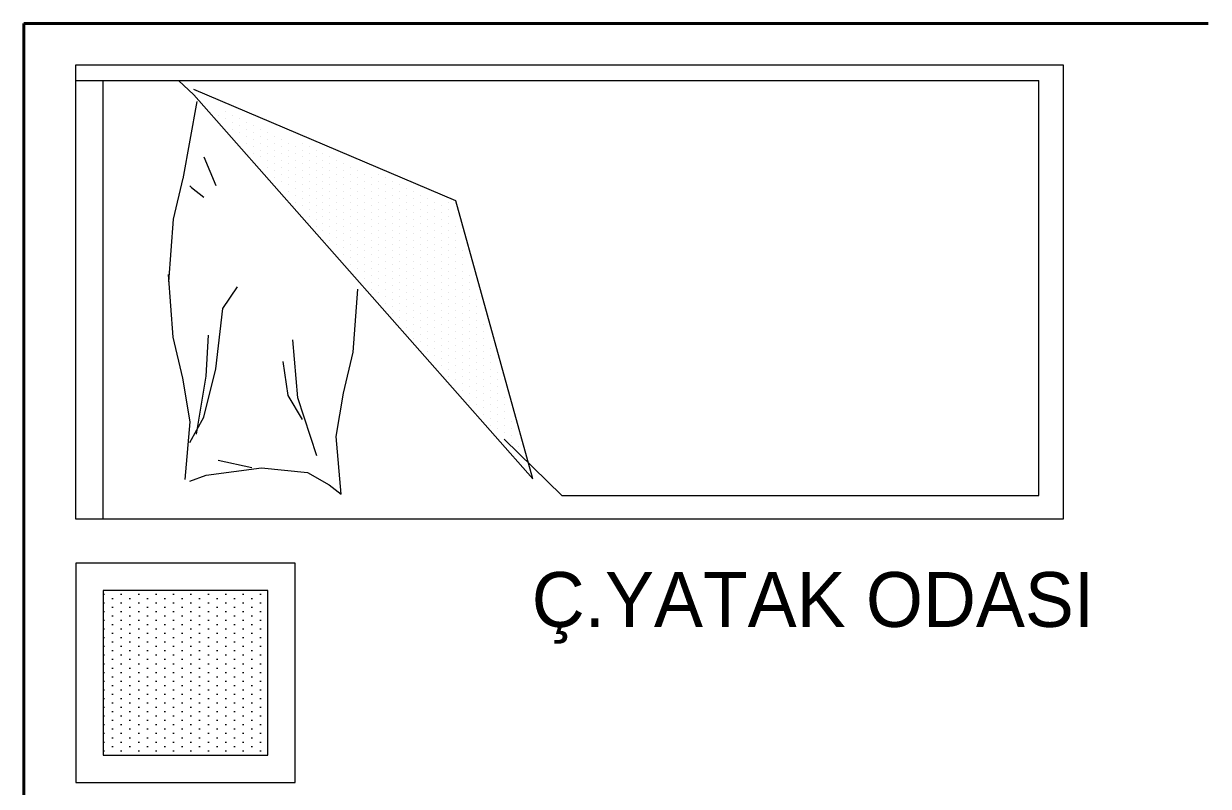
# Model space of a CAD drawing. Header units: millimetres. Extents: x 27 to 3754, y 31 to 1224.
# Drawn here: x 1063.7 to 1301.3, y 425 to 578 of the extents above; entities that cross this region are included whole.
import ezdxf

# ---------------------------------------------------------------- set-up
doc = ezdxf.new("R2010")
doc.units = ezdxf.units.MM
doc.linetypes.add('DASHED', pattern=[19.05, 12.7, -6.35])
for name, color, linetype, lineweight in [('duvar_40', 255, 'Continuous', 40), ('forniture', 253, 'Continuous', 9), ('TEFRIS', 16, 'Continuous', 15), ('yazı', 255, 'Continuous', 20)]:
    doc.layers.add(name, color=color, linetype=linetype, lineweight=lineweight)
doc.layers.add('GOLGE', color=9, linetype='DASHED')
doc.layers.add('MOBILYA', color=4, linetype='Continuous')
doc.styles.get("Standard").update_dxf_attribs({"font": 'EtrFont'})

# ---------------------------------------------------------------- blocks, each defined once
blk = doc.blocks.new('*X47')
at = {"color": 0}
for p, q in [((1029.49375, 1509.7125), (1029.49375, 1509.7125)), ((1026.31875, 1506.5375), (1026.31875, 1506.5375)), ((1027.90625, 1506.5375), (1027.90625, 1506.5375)), ((1028.7, 1508.125), (1028.7, 1508.125)), ((1029.49375, 1506.5375), (1029.49375, 1506.5375)), ((1030.2875, 1508.125), (1030.2875, 1508.125)), ((1025.525, 1504.95), (1025.525, 1504.95)), ((1027.1125, 1504.95), (1027.1125, 1504.95)), ((1028.7, 1504.95), (1028.7, 1504.95)), ((1020.7625, 1501.775), (1020.7625, 1501.775)), ((1022.35, 1501.775), (1022.35, 1501.775)), ((1023.14375, 1503.3625), (1023.14375, 1503.3625)), ((1023.9375, 1501.775), (1023.9375, 1501.775)), ((1024.73125, 1503.3625), (1024.73125, 1503.3625)), ((1025.525, 1501.775), (1025.525, 1501.775)), ((1026.31875, 1503.3625), (1026.31875, 1503.3625)), ((1027.1125, 1501.775), (1027.1125, 1501.775)), ((1027.90625, 1503.3625), (1027.90625, 1503.3625)), ((1017.5875, 1498.6), (1017.5875, 1498.6)), ((1019.175, 1498.6), (1019.175, 1498.6)), ((1019.96875, 1500.1875), (1019.96875, 1500.1875)), ((1020.7625, 1498.6), (1020.7625, 1498.6)), ((1021.55625, 1500.1875), (1021.55625, 1500.1875)), ((1022.35, 1498.6), (1022.35, 1498.6)), ((1023.14375, 1500.1875), (1023.14375, 1500.1875)), ((1023.9375, 1498.6), (1023.9375, 1498.6)), ((1024.73125, 1500.1875), (1024.73125, 1500.1875)), ((1025.525, 1498.6), (1025.525, 1498.6)), ((1026.31875, 1500.1875), (1026.31875, 1500.1875)), ((1015.20625, 1497.0125), (1015.20625, 1497.0125)), ((1016.79375, 1497.0125), (1016.79375, 1497.0125)), ((1018.38125, 1497.0125), (1018.38125, 1497.0125)), ((1019.96875, 1497.0125), (1019.96875, 1497.0125)), ((1021.55625, 1497.0125), (1021.55625, 1497.0125)), ((1023.14375, 1497.0125), (1023.14375, 1497.0125)), ((1024.73125, 1497.0125), (1024.73125, 1497.0125)), ((1012.03125, 1493.8375), (1012.03125, 1493.8375)), ((1013.61875, 1493.8375), (1013.61875, 1493.8375)), ((1014.4125, 1495.425), (1014.4125, 1495.425)), ((1015.20625, 1493.8375), (1015.20625, 1493.8375)), ((1016, 1495.425), (1016, 1495.425)), ((1016.79375, 1493.8375), (1016.79375, 1493.8375)), ((1017.5875, 1495.425), (1017.5875, 1495.425)), ((1018.38125, 1493.8375), (1018.38125, 1493.8375)), ((1019.175, 1495.425), (1019.175, 1495.425)), ((1019.96875, 1493.8375), (1019.96875, 1493.8375)), ((1020.7625, 1495.425), (1020.7625, 1495.425)), ((1021.55625, 1493.8375), (1021.55625, 1493.8375)), ((1022.35, 1495.425), (1022.35, 1495.425)), ((1023.14375, 1493.8375), (1023.14375, 1493.8375)), ((1023.9375, 1495.425), (1023.9375, 1495.425)), ((1008.85625, 1490.6625), (1008.85625, 1490.6625)), ((1009.65, 1492.25), (1009.65, 1492.25)), ((1010.44375, 1490.6625), (1010.44375, 1490.6625)), ((1011.2375, 1492.25), (1011.2375, 1492.25)), ((1012.03125, 1490.6625), (1012.03125, 1490.6625)), ((1012.825, 1492.25), (1012.825, 1492.25)), ((1013.61875, 1490.6625), (1013.61875, 1490.6625)), ((1014.4125, 1492.25), (1014.4125, 1492.25)), ((1015.20625, 1490.6625), (1015.20625, 1490.6625)), ((1016, 1492.25), (1016, 1492.25)), ((1016.79375, 1490.6625), (1016.79375, 1490.6625)), ((1017.5875, 1492.25), (1017.5875, 1492.25)), ((1018.38125, 1490.6625), (1018.38125, 1490.6625)), ((1019.175, 1492.25), (1019.175, 1492.25)), ((1019.96875, 1490.6625), (1019.96875, 1490.6625)), ((1020.7625, 1492.25), (1020.7625, 1492.25)), ((1021.55625, 1490.6625), (1021.55625, 1490.6625)), ((1022.35, 1492.25), (1022.35, 1492.25)), ((1023.14375, 1490.6625), (1023.14375, 1490.6625)), ((1006.475, 1489.075), (1006.475, 1489.075)), ((1008.0625, 1489.075), (1008.0625, 1489.075)), ((1009.65, 1489.075), (1009.65, 1489.075)), ((1011.2375, 1489.075), (1011.2375, 1489.075)), ((1012.825, 1489.075), (1012.825, 1489.075)), ((1014.4125, 1489.075), (1014.4125, 1489.075)), ((1016, 1489.075), (1016, 1489.075)), ((1017.5875, 1489.075), (1017.5875, 1489.075)), ((1019.175, 1489.075), (1019.175, 1489.075)), ((1020.7625, 1489.075), (1020.7625, 1489.075)), ((1022.35, 1489.075), (1022.35, 1489.075)), ((1003.3, 1485.9), (1003.3, 1485.9)), ((1004.09375, 1487.4875), (1004.09375, 1487.4875)), ((1004.8875, 1485.9), (1004.8875, 1485.9)), ((1005.68125, 1487.4875), (1005.68125, 1487.4875)), ((1006.475, 1485.9), (1006.475, 1485.9)), ((1007.26875, 1487.4875), (1007.26875, 1487.4875)), ((1008.0625, 1485.9), (1008.0625, 1485.9)), ((1008.85625, 1487.4875), (1008.85625, 1487.4875)), ((1009.65, 1485.9), (1009.65, 1485.9)), ((1010.44375, 1487.4875), (1010.44375, 1487.4875)), ((1011.2375, 1485.9), (1011.2375, 1485.9)), ((1012.03125, 1487.4875), (1012.03125, 1487.4875)), ((1012.825, 1485.9), (1012.825, 1485.9)), ((1013.61875, 1487.4875), (1013.61875, 1487.4875)), ((1014.4125, 1485.9), (1014.4125, 1485.9)), ((1015.20625, 1487.4875), (1015.20625, 1487.4875)), ((1016, 1485.9), (1016, 1485.9)), ((1016.79375, 1487.4875), (1016.79375, 1487.4875)), ((1017.5875, 1485.9), (1017.5875, 1485.9)), ((1018.38125, 1487.4875), (1018.38125, 1487.4875)), ((1019.175, 1485.9), (1019.175, 1485.9)), ((1019.96875, 1487.4875), (1019.96875, 1487.4875)), ((1020.7625, 1485.9), (1020.7625, 1485.9)), ((1021.55625, 1487.4875), (1021.55625, 1487.4875)), ((1000.125, 1482.725), (1000.125, 1482.725)), ((1000.91875, 1484.3125), (1000.91875, 1484.3125)), ((1001.7125, 1482.725), (1001.7125, 1482.725)), ((1002.50625, 1484.3125), (1002.50625, 1484.3125)), ((1003.3, 1482.725), (1003.3, 1482.725)), ((1004.09375, 1484.3125), (1004.09375, 1484.3125)), ((1004.8875, 1482.725), (1004.8875, 1482.725)), ((1005.68125, 1484.3125), (1005.68125, 1484.3125)), ((1006.475, 1482.725), (1006.475, 1482.725)), ((1007.26875, 1484.3125), (1007.26875, 1484.3125)), ((1008.0625, 1482.725), (1008.0625, 1482.725)), ((1008.85625, 1484.3125), (1008.85625, 1484.3125)), ((1009.65, 1482.725), (1009.65, 1482.725)), ((1010.44375, 1484.3125), (1010.44375, 1484.3125)), ((1011.2375, 1482.725), (1011.2375, 1482.725)), ((1012.03125, 1484.3125), (1012.03125, 1484.3125)), ((1012.825, 1482.725), (1012.825, 1482.725)), ((1013.61875, 1484.3125), (1013.61875, 1484.3125)), ((1014.4125, 1482.725), (1014.4125, 1482.725)), ((1015.20625, 1484.3125), (1015.20625, 1484.3125)), ((1016, 1482.725), (1016, 1482.725)), ((1016.79375, 1484.3125), (1016.79375, 1484.3125)), ((1017.5875, 1482.725), (1017.5875, 1482.725)), ((1018.38125, 1484.3125), (1018.38125, 1484.3125)), ((1019.175, 1482.725), (1019.175, 1482.725)), ((1019.96875, 1484.3125), (1019.96875, 1484.3125)), ((995.3625, 1479.55), (995.3625, 1479.55)), ((996.95, 1479.55), (996.95, 1479.55)), ((997.74375, 1481.1375), (997.74375, 1481.1375)), ((998.5375, 1479.55), (998.5375, 1479.55)), ((999.33125, 1481.1375), (999.33125, 1481.1375)), ((1000.125, 1479.55), (1000.125, 1479.55)), ((1000.91875, 1481.1375), (1000.91875, 1481.1375)), ((1001.7125, 1479.55), (1001.7125, 1479.55)), ((1002.50625, 1481.1375), (1002.50625, 1481.1375)), ((1003.3, 1479.55), (1003.3, 1479.55)), ((1004.09375, 1481.1375), (1004.09375, 1481.1375)), ((1004.8875, 1479.55), (1004.8875, 1479.55)), ((1005.68125, 1481.1375), (1005.68125, 1481.1375)), ((1006.475, 1479.55), (1006.475, 1479.55)), ((1007.26875, 1481.1375), (1007.26875, 1481.1375)), ((1008.0625, 1479.55), (1008.0625, 1479.55)), ((1008.85625, 1481.1375), (1008.85625, 1481.1375)), ((1009.65, 1479.55), (1009.65, 1479.55)), ((1010.44375, 1481.1375), (1010.44375, 1481.1375)), ((1011.2375, 1479.55), (1011.2375, 1479.55)), ((1012.03125, 1481.1375), (1012.03125, 1481.1375)), ((1012.825, 1479.55), (1012.825, 1479.55)), ((1013.61875, 1481.1375), (1013.61875, 1481.1375)), ((1014.4125, 1479.55), (1014.4125, 1479.55)), ((1015.20625, 1481.1375), (1015.20625, 1481.1375)), ((1016, 1479.55), (1016, 1479.55)), ((1016.79375, 1481.1375), (1016.79375, 1481.1375)), ((1017.5875, 1479.55), (1017.5875, 1479.55)), ((1018.38125, 1481.1375), (1018.38125, 1481.1375)), ((994.56875, 1477.9625), (994.56875, 1477.9625)), ((996.15625, 1477.9625), (996.15625, 1477.9625)), ((997.74375, 1477.9625), (997.74375, 1477.9625)), ((999.33125, 1477.9625), (999.33125, 1477.9625)), ((1000.91875, 1477.9625), (1000.91875, 1477.9625)), ((1002.50625, 1477.9625), (1002.50625, 1477.9625)), ((1004.09375, 1477.9625), (1004.09375, 1477.9625)), ((1005.68125, 1477.9625), (1005.68125, 1477.9625)), ((1007.26875, 1477.9625), (1007.26875, 1477.9625)), ((1008.85625, 1477.9625), (1008.85625, 1477.9625)), ((1010.44375, 1477.9625), (1010.44375, 1477.9625)), ((1012.03125, 1477.9625), (1012.03125, 1477.9625)), ((1013.61875, 1477.9625), (1013.61875, 1477.9625)), ((1015.20625, 1477.9625), (1015.20625, 1477.9625)), ((1016.79375, 1477.9625), (1016.79375, 1477.9625)), ((989.80625, 1474.7875), (989.80625, 1474.7875)), ((991.39375, 1474.7875), (991.39375, 1474.7875)), ((992.1875, 1476.375), (992.1875, 1476.375)), ((992.98125, 1474.7875), (992.98125, 1474.7875)), ((993.775, 1476.375), (993.775, 1476.375)), ((994.56875, 1474.7875), (994.56875, 1474.7875)), ((995.3625, 1476.375), (995.3625, 1476.375)), ((996.15625, 1474.7875), (996.15625, 1474.7875)), ((996.95, 1476.375), (996.95, 1476.375)), ((997.74375, 1474.7875), (997.74375, 1474.7875)), ((998.5375, 1476.375), (998.5375, 1476.375)), ((999.33125, 1474.7875), (999.33125, 1474.7875)), ((1000.125, 1476.375), (1000.125, 1476.375)), ((1000.91875, 1474.7875), (1000.91875, 1474.7875)), ((1001.7125, 1476.375), (1001.7125, 1476.375)), ((1002.50625, 1474.7875), (1002.50625, 1474.7875)), ((1003.3, 1476.375), (1003.3, 1476.375)), ((1004.09375, 1474.7875), (1004.09375, 1474.7875)), ((1004.8875, 1476.375), (1004.8875, 1476.375)), ((1005.68125, 1474.7875), (1005.68125, 1474.7875)), ((1006.475, 1476.375), (1006.475, 1476.375)), ((1007.26875, 1474.7875), (1007.26875, 1474.7875)), ((1008.0625, 1476.375), (1008.0625, 1476.375)), ((1008.85625, 1474.7875), (1008.85625, 1474.7875)), ((1009.65, 1476.375), (1009.65, 1476.375)), ((1010.44375, 1474.7875), (1010.44375, 1474.7875)), ((1011.2375, 1476.375), (1011.2375, 1476.375)), ((1012.03125, 1474.7875), (1012.03125, 1474.7875)), ((1012.825, 1476.375), (1012.825, 1476.375)), ((1013.61875, 1474.7875), (1013.61875, 1474.7875)), ((1014.4125, 1476.375), (1014.4125, 1476.375)), ((1015.20625, 1474.7875), (1015.20625, 1474.7875)), ((1016, 1476.375), (1016, 1476.375)), ((986.63125, 1471.6125), (986.63125, 1471.6125)), ((988.21875, 1471.6125), (988.21875, 1471.6125)), ((989.0125, 1473.2), (989.0125, 1473.2)), ((989.80625, 1471.6125), (989.80625, 1471.6125)), ((990.6, 1473.2), (990.6, 1473.2)), ((991.39375, 1471.6125), (991.39375, 1471.6125)), ((992.1875, 1473.2), (992.1875, 1473.2)), ((992.98125, 1471.6125), (992.98125, 1471.6125)), ((993.775, 1473.2), (993.775, 1473.2)), ((994.56875, 1471.6125), (994.56875, 1471.6125)), ((995.3625, 1473.2), (995.3625, 1473.2)), ((996.15625, 1471.6125), (996.15625, 1471.6125)), ((996.95, 1473.2), (996.95, 1473.2)), ((997.74375, 1471.6125), (997.74375, 1471.6125)), ((998.5375, 1473.2), (998.5375, 1473.2)), ((999.33125, 1471.6125), (999.33125, 1471.6125)), ((1000.125, 1473.2), (1000.125, 1473.2)), ((1000.91875, 1471.6125), (1000.91875, 1471.6125)), ((1001.7125, 1473.2), (1001.7125, 1473.2)), ((1002.50625, 1471.6125), (1002.50625, 1471.6125)), ((1003.3, 1473.2), (1003.3, 1473.2)), ((1004.09375, 1471.6125), (1004.09375, 1471.6125)), ((1004.8875, 1473.2), (1004.8875, 1473.2)), ((1005.68125, 1471.6125), (1005.68125, 1471.6125)), ((1006.475, 1473.2), (1006.475, 1473.2)), ((1007.26875, 1471.6125), (1007.26875, 1471.6125)), ((1008.0625, 1473.2), (1008.0625, 1473.2)), ((1008.85625, 1471.6125), (1008.85625, 1471.6125)), ((1009.65, 1473.2), (1009.65, 1473.2)), ((1010.44375, 1471.6125), (1010.44375, 1471.6125)), ((1011.2375, 1473.2), (1011.2375, 1473.2)), ((1012.03125, 1471.6125), (1012.03125, 1471.6125)), ((1012.825, 1473.2), (1012.825, 1473.2)), ((1013.61875, 1471.6125), (1013.61875, 1471.6125)), ((1014.4125, 1473.2), (1014.4125, 1473.2)), ((1015.20625, 1471.6125), (1015.20625, 1471.6125)), ((1016, 1473.2), (1016, 1473.2)), ((984.25, 1470.025), (984.25, 1470.025)), ((985.8375, 1470.025), (985.8375, 1470.025)), ((987.425, 1470.025), (987.425, 1470.025)), ((989.0125, 1470.025), (989.0125, 1470.025)), ((990.6, 1470.025), (990.6, 1470.025)), ((992.1875, 1470.025), (992.1875, 1470.025)), ((993.775, 1470.025), (993.775, 1470.025)), ((995.3625, 1470.025), (995.3625, 1470.025)), ((996.95, 1470.025), (996.95, 1470.025)), ((998.5375, 1470.025), (998.5375, 1470.025)), ((1000.125, 1470.025), (1000.125, 1470.025)), ((1001.7125, 1470.025), (1001.7125, 1470.025)), ((1003.3, 1470.025), (1003.3, 1470.025)), ((1004.8875, 1470.025), (1004.8875, 1470.025)), ((1006.475, 1470.025), (1006.475, 1470.025)), ((1008.0625, 1470.025), (1008.0625, 1470.025)), ((1009.65, 1470.025), (1009.65, 1470.025)), ((1011.2375, 1470.025), (1011.2375, 1470.025)), ((1012.825, 1470.025), (1012.825, 1470.025)), ((1014.4125, 1470.025), (1014.4125, 1470.025)), ((981.075, 1466.85), (981.075, 1466.85)), ((982.6625, 1466.85), (982.6625, 1466.85)), ((983.45625, 1468.4375), (983.45625, 1468.4375)), ((984.25, 1466.85), (984.25, 1466.85)), ((985.04375, 1468.4375), (985.04375, 1468.4375)), ((985.8375, 1466.85), (985.8375, 1466.85)), ((986.63125, 1468.4375), (986.63125, 1468.4375)), ((987.425, 1466.85), (987.425, 1466.85)), ((988.21875, 1468.4375), (988.21875, 1468.4375)), ((989.0125, 1466.85), (989.0125, 1466.85)), ((989.80625, 1468.4375), (989.80625, 1468.4375)), ((990.6, 1466.85), (990.6, 1466.85)), ((991.39375, 1468.4375), (991.39375, 1468.4375)), ((992.1875, 1466.85), (992.1875, 1466.85)), ((992.98125, 1468.4375), (992.98125, 1468.4375)), ((993.775, 1466.85), (993.775, 1466.85)), ((994.56875, 1468.4375), (994.56875, 1468.4375)), ((995.3625, 1466.85), (995.3625, 1466.85)), ((996.15625, 1468.4375), (996.15625, 1468.4375)), ((996.95, 1466.85), (996.95, 1466.85)), ((997.74375, 1468.4375), (997.74375, 1468.4375)), ((998.5375, 1466.85), (998.5375, 1466.85)), ((999.33125, 1468.4375), (999.33125, 1468.4375)), ((1000.125, 1466.85), (1000.125, 1466.85)), ((1000.91875, 1468.4375), (1000.91875, 1468.4375)), ((1001.7125, 1466.85), (1001.7125, 1466.85)), ((1002.50625, 1468.4375), (1002.50625, 1468.4375)), ((1003.3, 1466.85), (1003.3, 1466.85)), ((1004.09375, 1468.4375), (1004.09375, 1468.4375)), ((1004.8875, 1466.85), (1004.8875, 1466.85)), ((1005.68125, 1468.4375), (1005.68125, 1468.4375)), ((1006.475, 1466.85), (1006.475, 1466.85)), ((1007.26875, 1468.4375), (1007.26875, 1468.4375)), ((1008.0625, 1466.85), (1008.0625, 1466.85)), ((1008.85625, 1468.4375), (1008.85625, 1468.4375)), ((1009.65, 1466.85), (1009.65, 1466.85)), ((1010.44375, 1468.4375), (1010.44375, 1468.4375)), ((1011.2375, 1466.85), (1011.2375, 1466.85)), ((1012.03125, 1468.4375), (1012.03125, 1468.4375)), ((1012.825, 1466.85), (1012.825, 1466.85)), ((1013.61875, 1468.4375), (1013.61875, 1468.4375)), ((977.9, 1463.675), (977.9, 1463.675)), ((978.69375, 1465.2625), (978.69375, 1465.2625)), ((979.4875, 1463.675), (979.4875, 1463.675)), ((980.28125, 1465.2625), (980.28125, 1465.2625)), ((981.075, 1463.675), (981.075, 1463.675)), ((981.86875, 1465.2625), (981.86875, 1465.2625)), ((982.6625, 1463.675), (982.6625, 1463.675)), ((983.45625, 1465.2625), (983.45625, 1465.2625)), ((984.25, 1463.675), (984.25, 1463.675)), ((985.04375, 1465.2625), (985.04375, 1465.2625)), ((985.8375, 1463.675), (985.8375, 1463.675)), ((986.63125, 1465.2625), (986.63125, 1465.2625)), ((987.425, 1463.675), (987.425, 1463.675)), ((988.21875, 1465.2625), (988.21875, 1465.2625)), ((989.0125, 1463.675), (989.0125, 1463.675)), ((989.80625, 1465.2625), (989.80625, 1465.2625)), ((990.6, 1463.675), (990.6, 1463.675)), ((991.39375, 1465.2625), (991.39375, 1465.2625)), ((992.1875, 1463.675), (992.1875, 1463.675)), ((992.98125, 1465.2625), (992.98125, 1465.2625)), ((993.775, 1463.675), (993.775, 1463.675)), ((994.56875, 1465.2625), (994.56875, 1465.2625)), ((995.3625, 1463.675), (995.3625, 1463.675)), ((996.15625, 1465.2625), (996.15625, 1465.2625)), ((996.95, 1463.675), (996.95, 1463.675)), ((997.74375, 1465.2625), (997.74375, 1465.2625)), ((998.5375, 1463.675), (998.5375, 1463.675)), ((999.33125, 1465.2625), (999.33125, 1465.2625)), ((1000.125, 1463.675), (1000.125, 1463.675)), ((1000.91875, 1465.2625), (1000.91875, 1465.2625)), ((1001.7125, 1463.675), (1001.7125, 1463.675)), ((1002.50625, 1465.2625), (1002.50625, 1465.2625)), ((1003.3, 1463.675), (1003.3, 1463.675)), ((1004.09375, 1465.2625), (1004.09375, 1465.2625)), ((1004.8875, 1463.675), (1004.8875, 1463.675)), ((1005.68125, 1465.2625), (1005.68125, 1465.2625)), ((1006.475, 1463.675), (1006.475, 1463.675)), ((1007.26875, 1465.2625), (1007.26875, 1465.2625)), ((1008.0625, 1463.675), (1008.0625, 1463.675)), ((1008.85625, 1465.2625), (1008.85625, 1465.2625)), ((1009.65, 1463.675), (1009.65, 1463.675)), ((1010.44375, 1465.2625), (1010.44375, 1465.2625)), ((1011.2375, 1463.675), (1011.2375, 1463.675)), ((1012.03125, 1465.2625), (1012.03125, 1465.2625)), ((974.725, 1460.5), (974.725, 1460.5)), ((975.51875, 1462.0875), (975.51875, 1462.0875)), ((976.3125, 1460.5), (976.3125, 1460.5)), ((977.10625, 1462.0875), (977.10625, 1462.0875)), ((977.9, 1460.5), (977.9, 1460.5)), ((978.69375, 1462.0875), (978.69375, 1462.0875)), ((979.4875, 1460.5), (979.4875, 1460.5)), ((980.28125, 1462.0875), (980.28125, 1462.0875)), ((981.075, 1460.5), (981.075, 1460.5)), ((981.86875, 1462.0875), (981.86875, 1462.0875)), ((982.6625, 1460.5), (982.6625, 1460.5)), ((983.45625, 1462.0875), (983.45625, 1462.0875)), ((984.25, 1460.5), (984.25, 1460.5)), ((985.04375, 1462.0875), (985.04375, 1462.0875)), ((985.8375, 1460.5), (985.8375, 1460.5)), ((986.63125, 1462.0875), (986.63125, 1462.0875)), ((987.425, 1460.5), (987.425, 1460.5)), ((988.21875, 1462.0875), (988.21875, 1462.0875)), ((989.0125, 1460.5), (989.0125, 1460.5)), ((989.80625, 1462.0875), (989.80625, 1462.0875)), ((990.6, 1460.5), (990.6, 1460.5)), ((991.39375, 1462.0875), (991.39375, 1462.0875)), ((992.1875, 1460.5), (992.1875, 1460.5)), ((992.98125, 1462.0875), (992.98125, 1462.0875)), ((993.775, 1460.5), (993.775, 1460.5)), ((994.56875, 1462.0875), (994.56875, 1462.0875)), ((995.3625, 1460.5), (995.3625, 1460.5)), ((996.15625, 1462.0875), (996.15625, 1462.0875)), ((996.95, 1460.5), (996.95, 1460.5)), ((997.74375, 1462.0875), (997.74375, 1462.0875)), ((998.5375, 1460.5), (998.5375, 1460.5)), ((999.33125, 1462.0875), (999.33125, 1462.0875)), ((1000.125, 1460.5), (1000.125, 1460.5)), ((1000.91875, 1462.0875), (1000.91875, 1462.0875)), ((1001.7125, 1460.5), (1001.7125, 1460.5)), ((1002.50625, 1462.0875), (1002.50625, 1462.0875)), ((1003.3, 1460.5), (1003.3, 1460.5)), ((1004.09375, 1462.0875), (1004.09375, 1462.0875)), ((1004.8875, 1460.5), (1004.8875, 1460.5)), ((1005.68125, 1462.0875), (1005.68125, 1462.0875)), ((1006.475, 1460.5), (1006.475, 1460.5)), ((1007.26875, 1462.0875), (1007.26875, 1462.0875)), ((1008.0625, 1460.5), (1008.0625, 1460.5)), ((1008.85625, 1462.0875), (1008.85625, 1462.0875)), ((1009.65, 1460.5), (1009.65, 1460.5)), ((1010.44375, 1462.0875), (1010.44375, 1462.0875)), ((972.34375, 1458.9125), (972.34375, 1458.9125)), ((973.93125, 1458.9125), (973.93125, 1458.9125)), ((975.51875, 1458.9125), (975.51875, 1458.9125)), ((977.10625, 1458.9125), (977.10625, 1458.9125)), ((978.69375, 1458.9125), (978.69375, 1458.9125)), ((980.28125, 1458.9125), (980.28125, 1458.9125)), ((981.86875, 1458.9125), (981.86875, 1458.9125)), ((983.45625, 1458.9125), (983.45625, 1458.9125)), ((985.04375, 1458.9125), (985.04375, 1458.9125)), ((986.63125, 1458.9125), (986.63125, 1458.9125)), ((988.21875, 1458.9125), (988.21875, 1458.9125)), ((989.80625, 1458.9125), (989.80625, 1458.9125)), ((991.39375, 1458.9125), (991.39375, 1458.9125)), ((992.98125, 1458.9125), (992.98125, 1458.9125)), ((994.56875, 1458.9125), (994.56875, 1458.9125)), ((996.15625, 1458.9125), (996.15625, 1458.9125)), ((997.74375, 1458.9125), (997.74375, 1458.9125)), ((999.33125, 1458.9125), (999.33125, 1458.9125)), ((1000.91875, 1458.9125), (1000.91875, 1458.9125)), ((1002.50625, 1458.9125), (1002.50625, 1458.9125)), ((1004.09375, 1458.9125), (1004.09375, 1458.9125)), ((1005.68125, 1458.9125), (1005.68125, 1458.9125)), ((1007.26875, 1458.9125), (1007.26875, 1458.9125)), ((1008.85625, 1458.9125), (1008.85625, 1458.9125)), ((969.16875, 1455.7375), (969.16875, 1455.7375)), ((969.9625, 1457.325), (969.9625, 1457.325)), ((970.75625, 1455.7375), (970.75625, 1455.7375)), ((971.55, 1457.325), (971.55, 1457.325)), ((972.34375, 1455.7375), (972.34375, 1455.7375)), ((973.1375, 1457.325), (973.1375, 1457.325)), ((973.93125, 1455.7375), (973.93125, 1455.7375)), ((974.725, 1457.325), (974.725, 1457.325)), ((975.51875, 1455.7375), (975.51875, 1455.7375)), ((976.3125, 1457.325), (976.3125, 1457.325)), ((977.10625, 1455.7375), (977.10625, 1455.7375)), ((977.9, 1457.325), (977.9, 1457.325)), ((978.69375, 1455.7375), (978.69375, 1455.7375)), ((979.4875, 1457.325), (979.4875, 1457.325)), ((980.28125, 1455.7375), (980.28125, 1455.7375)), ((981.075, 1457.325), (981.075, 1457.325)), ((981.86875, 1455.7375), (981.86875, 1455.7375)), ((982.6625, 1457.325), (982.6625, 1457.325)), ((983.45625, 1455.7375), (983.45625, 1455.7375)), ((984.25, 1457.325), (984.25, 1457.325)), ((985.04375, 1455.7375), (985.04375, 1455.7375)), ((985.8375, 1457.325), (985.8375, 1457.325)), ((986.63125, 1455.7375), (986.63125, 1455.7375)), ((987.425, 1457.325), (987.425, 1457.325)), ((988.21875, 1455.7375), (988.21875, 1455.7375)), ((989.0125, 1457.325), (989.0125, 1457.325)), ((989.80625, 1455.7375), (989.80625, 1455.7375)), ((990.6, 1457.325), (990.6, 1457.325)), ((991.39375, 1455.7375), (991.39375, 1455.7375)), ((992.1875, 1457.325), (992.1875, 1457.325)), ((992.98125, 1455.7375), (992.98125, 1455.7375)), ((993.775, 1457.325), (993.775, 1457.325)), ((994.56875, 1455.7375), (994.56875, 1455.7375)), ((995.3625, 1457.325), (995.3625, 1457.325)), ((996.15625, 1455.7375), (996.15625, 1455.7375)), ((996.95, 1457.325), (996.95, 1457.325)), ((997.74375, 1455.7375), (997.74375, 1455.7375)), ((998.5375, 1457.325), (998.5375, 1457.325)), ((999.33125, 1455.7375), (999.33125, 1455.7375)), ((1000.125, 1457.325), (1000.125, 1457.325)), ((1000.91875, 1455.7375), (1000.91875, 1455.7375)), ((1001.7125, 1457.325), (1001.7125, 1457.325)), ((1002.50625, 1455.7375), (1002.50625, 1455.7375)), ((1003.3, 1457.325), (1003.3, 1457.325)), ((1004.09375, 1455.7375), (1004.09375, 1455.7375)), ((1004.8875, 1457.325), (1004.8875, 1457.325)), ((1006.475, 1457.325), (1006.475, 1457.325)), ((1008.0625, 1457.325), (1008.0625, 1457.325)), ((1009.65, 1457.325), (1009.65, 1457.325)), ((964.40625, 1452.5625), (964.40625, 1452.5625)), ((965.99375, 1452.5625), (965.99375, 1452.5625)), ((966.7875, 1454.15), (966.7875, 1454.15)), ((967.58125, 1452.5625), (967.58125, 1452.5625)), ((968.375, 1454.15), (968.375, 1454.15)), ((969.16875, 1452.5625), (969.16875, 1452.5625)), ((969.9625, 1454.15), (969.9625, 1454.15)), ((970.75625, 1452.5625), (970.75625, 1452.5625)), ((971.55, 1454.15), (971.55, 1454.15)), ((972.34375, 1452.5625), (972.34375, 1452.5625)), ((973.1375, 1454.15), (973.1375, 1454.15)), ((973.93125, 1452.5625), (973.93125, 1452.5625)), ((974.725, 1454.15), (974.725, 1454.15)), ((975.51875, 1452.5625), (975.51875, 1452.5625)), ((976.3125, 1454.15), (976.3125, 1454.15)), ((977.10625, 1452.5625), (977.10625, 1452.5625)), ((977.9, 1454.15), (977.9, 1454.15)), ((978.69375, 1452.5625), (978.69375, 1452.5625)), ((979.4875, 1454.15), (979.4875, 1454.15)), ((980.28125, 1452.5625), (980.28125, 1452.5625)), ((981.075, 1454.15), (981.075, 1454.15)), ((981.86875, 1452.5625), (981.86875, 1452.5625)), ((982.6625, 1454.15), (982.6625, 1454.15)), ((983.45625, 1452.5625), (983.45625, 1452.5625)), ((984.25, 1454.15), (984.25, 1454.15)), ((985.04375, 1452.5625), (985.04375, 1452.5625)), ((985.8375, 1454.15), (985.8375, 1454.15)), ((986.63125, 1452.5625), (986.63125, 1452.5625)), ((987.425, 1454.15), (987.425, 1454.15)), ((988.21875, 1452.5625), (988.21875, 1452.5625)), ((989.0125, 1454.15), (989.0125, 1454.15)), ((989.80625, 1452.5625), (989.80625, 1452.5625)), ((990.6, 1454.15), (990.6, 1454.15)), ((991.39375, 1452.5625), (991.39375, 1452.5625)), ((992.1875, 1454.15), (992.1875, 1454.15)), ((992.98125, 1452.5625), (992.98125, 1452.5625)), ((993.775, 1454.15), (993.775, 1454.15)), ((995.3625, 1454.15), (995.3625, 1454.15)), ((996.95, 1454.15), (996.95, 1454.15)), ((998.5375, 1454.15), (998.5375, 1454.15)), ((963.6125, 1450.975), (963.6125, 1450.975)), ((965.2, 1450.975), (965.2, 1450.975)), ((966.7875, 1450.975), (966.7875, 1450.975)), ((968.375, 1450.975), (968.375, 1450.975)), ((969.9625, 1450.975), (969.9625, 1450.975)), ((971.55, 1450.975), (971.55, 1450.975)), ((973.1375, 1450.975), (973.1375, 1450.975)), ((974.725, 1450.975), (974.725, 1450.975)), ((976.3125, 1450.975), (976.3125, 1450.975)), ((977.9, 1450.975), (977.9, 1450.975)), ((979.4875, 1450.975), (979.4875, 1450.975)), ((981.075, 1450.975), (981.075, 1450.975)), ((982.6625, 1450.975), (982.6625, 1450.975)), ((984.25, 1450.975), (984.25, 1450.975)), ((985.8375, 1450.975), (985.8375, 1450.975)), ((987.425, 1450.975), (987.425, 1450.975)), ((958.85, 1447.8), (958.85, 1447.8)), ((960.4375, 1447.8), (960.4375, 1447.8)), ((961.23125, 1449.3875), (961.23125, 1449.3875)), ((962.025, 1447.8), (962.025, 1447.8)), ((962.81875, 1449.3875), (962.81875, 1449.3875)), ((963.6125, 1447.8), (963.6125, 1447.8)), ((964.40625, 1449.3875), (964.40625, 1449.3875)), ((965.2, 1447.8), (965.2, 1447.8)), ((965.99375, 1449.3875), (965.99375, 1449.3875)), ((966.7875, 1447.8), (966.7875, 1447.8)), ((967.58125, 1449.3875), (967.58125, 1449.3875)), ((968.375, 1447.8), (968.375, 1447.8)), ((969.16875, 1449.3875), (969.16875, 1449.3875)), ((969.9625, 1447.8), (969.9625, 1447.8)), ((970.75625, 1449.3875), (970.75625, 1449.3875)), ((971.55, 1447.8), (971.55, 1447.8)), ((972.34375, 1449.3875), (972.34375, 1449.3875)), ((973.1375, 1447.8), (973.1375, 1447.8)), ((973.93125, 1449.3875), (973.93125, 1449.3875)), ((974.725, 1447.8), (974.725, 1447.8)), ((975.51875, 1449.3875), (975.51875, 1449.3875)), ((976.3125, 1447.8), (976.3125, 1447.8)), ((977.10625, 1449.3875), (977.10625, 1449.3875)), ((978.69375, 1449.3875), (978.69375, 1449.3875)), ((980.28125, 1449.3875), (980.28125, 1449.3875)), ((981.86875, 1449.3875), (981.86875, 1449.3875)), ((955.675, 1444.625), (955.675, 1444.625)), ((957.2625, 1444.625), (957.2625, 1444.625)), ((958.05625, 1446.2125), (958.05625, 1446.2125)), ((958.85, 1444.625), (958.85, 1444.625)), ((959.64375, 1446.2125), (959.64375, 1446.2125)), ((960.4375, 1444.625), (960.4375, 1444.625)), ((961.23125, 1446.2125), (961.23125, 1446.2125)), ((962.025, 1444.625), (962.025, 1444.625)), ((962.81875, 1446.2125), (962.81875, 1446.2125)), ((963.6125, 1444.625), (963.6125, 1444.625)), ((964.40625, 1446.2125), (964.40625, 1446.2125)), ((965.2, 1444.625), (965.2, 1444.625)), ((965.99375, 1446.2125), (965.99375, 1446.2125)), ((967.58125, 1446.2125), (967.58125, 1446.2125)), ((969.16875, 1446.2125), (969.16875, 1446.2125)), ((970.75625, 1446.2125), (970.75625, 1446.2125)), ((954.88125, 1443.0375), (954.88125, 1443.0375)), ((956.46875, 1443.0375), (956.46875, 1443.0375)), ((958.05625, 1443.0375), (958.05625, 1443.0375)), ((959.64375, 1443.0375), (959.64375, 1443.0375)), ((952.5, 1441.45), (952.5, 1441.45)), ((954.0875, 1441.45), (954.0875, 1441.45))]:
    blk.add_line(p, q, dxfattribs=at)
blk = doc.blocks.new('2-YATAK')
at = {"layer": 'forniture'}
h = blk.add_hatch(dxfattribs=at)
h.set_pattern_fill('DOTS', color=253, angle=-180, style=0, pattern_type=2)
h.set_pattern_definition([(180, (-31668.2775, 16058.5821), (-0.79375, -1.5875), [0, -1.5875])])
h.paths.add_polyline_path([(-31.77, 184.12), (-1.77, 184.12), (-1.77, 214.12), (-31.77, 214.12)])
at = {"layer": 'forniture', "color": 253}
for p, q in [((11.23, 39.12), (11.23, 219.12)), ((11.23, 219.12), (94.09, 219.12)), ((94.09, 219.12), (94.09, 39.12)), ((25.24, 198.32), (29.85, 195.8)), ((26.77, 197.12), (37.33, 195.36)), ((71.7, 198), (69.94, 195.8)), ((29.85, 195.8), (38.65, 193.6)), ((37.33, 195.36), (44.81, 194.92)), ((77.35, 195.8), (72.08, 193.6)), ((20.62, 187.01), (21.94, 193.16)), ((38.65, 193.6), (49.65, 192.28)), ((49.65, 192.28), (53.6, 189.65)), ((29.41, 177.78), (33.81, 180.42)), ((33.37, 178.66), (43.93, 179.54)), ((33.81, 180.42), (39.97, 181.29)), ((22.82, 175.14), (33.37, 178.66)), ((94.09, 39.12), (11.23, 39.12))]:
    blk.add_line(p, q, dxfattribs=at)
at = {"layer": 'forniture'}
for p, q in [((91.23, 219.12), (91.23, 43.53)), ((11.23, 214.12), (91.23, 214.12)), ((36.94, 199.59), (44.41, 201.35)), ((44.41, 201.35), (55.85, 202.23)), ((65.97, 201.35), (54.53, 202.23)), ((73.45, 199.59), (65.97, 201.35)), ((18.46, 199.15), (29.02, 198.27)), ((29.02, 198.27), (36.94, 199.59)), ((87.41, 197.02), (73.3, 199.59)), ((18.15, 198.32), (19.3, 195.36)), ((88.65, 197.59), (18.62, 135.78)), ((69.28, 149.85), (89.61, 197.59)), ((72.01, 198.32), (71.7, 198)), ((19.3, 195.36), (20.62, 185.25)), ((20.62, 185.25), (19.74, 176.9)), ((19.74, 176.9), (17.54, 172.94)), ((17.54, 172.94), (15.78, 170.74)), ((15.78, 170.74), (26.33, 171.62)), ((26.33, 171.62), (34.25, 170.3)), ((34.25, 170.3), (41.73, 168.55)), ((41.73, 168.55), (53.16, 167.67)), ((18.62, 135.78), (69.28, 149.85))]:
    blk.add_line(p, q, dxfattribs=at)
at = {"layer": 'forniture', "flags": 128}
for points in [[(3.23, 219.12), (-36.77, 219.12), (-36.77, 179.12), (3.23, 179.12), (3.23, 219.12)], [(88.65, 197.59), (91.23, 200.37)], [(25.86, 141.03), (15.58, 130.48), (15.58, 43.53), (91.23, 43.53)]]:
    blk.add_lwpolyline(points, dxfattribs=at)
blk.add_lwpolyline([(-1.77, 214.12), (-31.77, 214.12), (-31.77, 184.12), (-1.77, 184.12)], close=True, dxfattribs=at)
at = {"layer": 'forniture', "color": 253, "xscale": 0.8, "yscale": 0.8, "zscale": 0.8}
blk.add_blockref('*X47', (-738.68, -1014.67), dxfattribs=at)
blk = doc.blocks.new('CIFTYAT')
at = {"layer": 'MOBILYA'}
blk.add_blockref('2-YATAK', (293.676147, 417.793417), dxfattribs=at)
blk = doc.blocks.new('A$C7D496D08')
at = {"layer": 'TEFRIS', "rotation": 270}
blk.add_blockref('CIFTYAT', (-428.913597, 464.907715), dxfattribs=at)

msp = doc.modelspace()

# ---------------------------------------------------------------- linework, layer by layer
at = {"layer": 'duvar_40'}
for p, q in [((1301.3, 578), (1063.73, 578)), ((1063.73, 578), (1063.73, 282.29))]:
    msp.add_line(p, q, dxfattribs=at)

# ---------------------------------------------------------------- block references
at = {"layer": 'GOLGE', "linetype": 'Continuous', "xscale": 1.1, "yscale": 1.1, "zscale": 1.1, "rotation": 180}
msp.add_blockref('A$C7D496D08', (1302.97, 654.59), dxfattribs=at)

# ---------------------------------------------------------------- texts
at = {"layer": 'yazı', "color": 40}
msp.add_text('Ç.YATAK ODASI', height=11.0004, rotation=360, dxfattribs=at).set_placement((1165.61, 457, 0.01))

doc.saveas('drawing.dxf')
